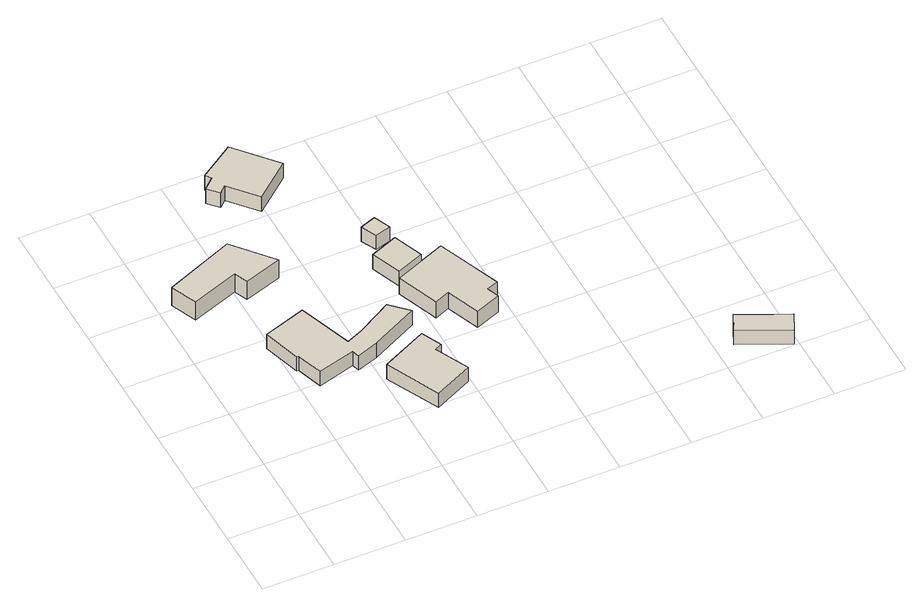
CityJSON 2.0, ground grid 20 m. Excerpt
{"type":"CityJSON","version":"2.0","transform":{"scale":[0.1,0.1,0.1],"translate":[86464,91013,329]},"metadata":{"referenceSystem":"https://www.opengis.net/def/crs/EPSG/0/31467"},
"CityObjects":{
"building1":{"type":"Building","geometry":[{"type":"Solid","lod":"1","boundaries":[[[[0,1,2,3,4,5]],[[4,6,7,5]],[[3,8,6,4]],[[2,9,8,3]],[[1,10,9,2]],[[0,11,10,1]],[[5,7,11,0]],[[6,8,9,10,11,7]]]]}]},
"building2":{"type":"Building","geometry":[{"type":"Solid","lod":"1","boundaries":[[[[12,13,14,15,16,17,18,19,20,21,22,23]],[[22,24,25,23]],[[21,26,24,22]],[[20,27,26,21]],[[19,28,27,20]],[[18,29,28,19]],[[17,30,29,18]],[[16,31,30,17]],[[15,32,31,16]],[[14,33,32,15]],[[13,34,33,14]],[[12,35,34,13]],[[23,25,35,12]],[[24,26,27,28,29,30,31,32,33,34,35,25]]]]}]},
"building3":{"type":"Building","geometry":[{"type":"Solid","lod":"1","boundaries":[[[[36,37,38,39,40,41]],[[40,42,43,41]],[[39,44,42,40]],[[38,45,44,39]],[[37,46,45,38]],[[36,47,46,37]],[[41,43,47,36]],[[42,44,45,46,47,43]]]]}]},
"building4":{"type":"Building","geometry":[{"type":"Solid","lod":"1","boundaries":[[[[48,49,50,51,52,53,54,55]],[[54,56,57,55]],[[53,58,56,54]],[[52,59,58,53]],[[51,60,59,52]],[[50,61,60,51]],[[49,62,61,50]],[[48,63,62,49]],[[55,57,63,48]],[[56,58,59,60,61,62,63,57]]]]}]},
"building5":{"type":"Building","geometry":[{"type":"Solid","lod":"1","boundaries":[[[[64,65,66,67]],[[66,68,69,67]],[[65,70,68,66]],[[64,71,70,65]],[[67,69,71,64]],[[68,70,71,69]]]]}]},
"building6":{"type":"Building","geometry":[{"type":"Solid","lod":"1","boundaries":[[[[72,73,74,75]],[[74,76,77,75]],[[73,78,76,74]],[[72,79,78,73]],[[75,77,79,72]],[[76,78,79,77]]]]}]},
"building7":{"type":"Building","geometry":[{"type":"Solid","lod":"1","boundaries":[[[[80,81,82,83,84,85,86,87]],[[86,88,89,87]],[[85,90,88,86]],[[84,91,90,85]],[[83,92,91,84]],[[82,93,92,83]],[[81,94,93,82]],[[80,95,94,81]],[[87,89,95,80]],[[88,90,91,92,93,94,95,89]]]]}]},
"building8":{"type":"Building","geometry":[{"type":"Solid","lod":"1","boundaries":[[[[96,97,98,99]],[[98,100,101,99]],[[97,102,100,98]],[[96,103,102,97]],[[99,101,103,96]],[[100,102,103,101]]]]}]}
},
"vertices":[
[182,669,158],[287,704,158],[195,813,158],[2,733,158],[33,660,158],[165,707,158],[33,660,94],[165,707,94],[2,733,94],[195,813,94],[287,704,94],[182,669,94],
[331,371,111],[338,349,111],[398,371,111],[530,436,111],[481,484,111],[384,428,111],[336,407,111],[282,559,111],[163,520,111],[196,414,111],[202,414,111],[226,341,111],[202,414,61],[226,341,61],[196,414,61],[163,520,61],[282,559,61],[336,407,61],[384,428,61],[481,484,61],[530,436,61],[398,371,61],[338,349,61],[331,371,61],
[534,310,84],[554,320,84],[527,377,84],[399,315,84],[472,165,84],[579,217,84],[472,165,34],[579,217,34],[399,315,34],[527,377,34],[554,320,34],[534,310,34],
[249,1051,166],[261,1035,166],[229,1006,166],[257,977,166],[277,995,166],[343,918,166],[445,1003,166],[347,1117,166],[445,1003,115],[347,1117,115],[343,918,115],[277,995,115],[257,977,115],[229,1006,115],[261,1035,115],[249,1051,115],
[558,569,119],[635,600,119],[602,684,119],[525,653,119],[602,684,69],[525,653,69],[635,600,69],[558,569,69],
[585,767,123],[541,751,123],[562,708,123],[605,721,123],[562,708,73],[605,721,73],[541,751,73],[585,767,73],
[683,374,97],[754,402,97],[741,435,97],[773,448,97],[703,627,97],[558,569,97],[604,451,97],[646,468,97],[604,451,41],[646,468,41],[558,569,41],[703,627,41],[773,448,41],[741,435,41],[754,402,41],[683,374,41],
[1388,4,56],[1412,55,56],[1274,120,56],[1250,69,56],[1274,120,6],[1250,69,6],[1412,55,6],[1388,4,6]
]}
